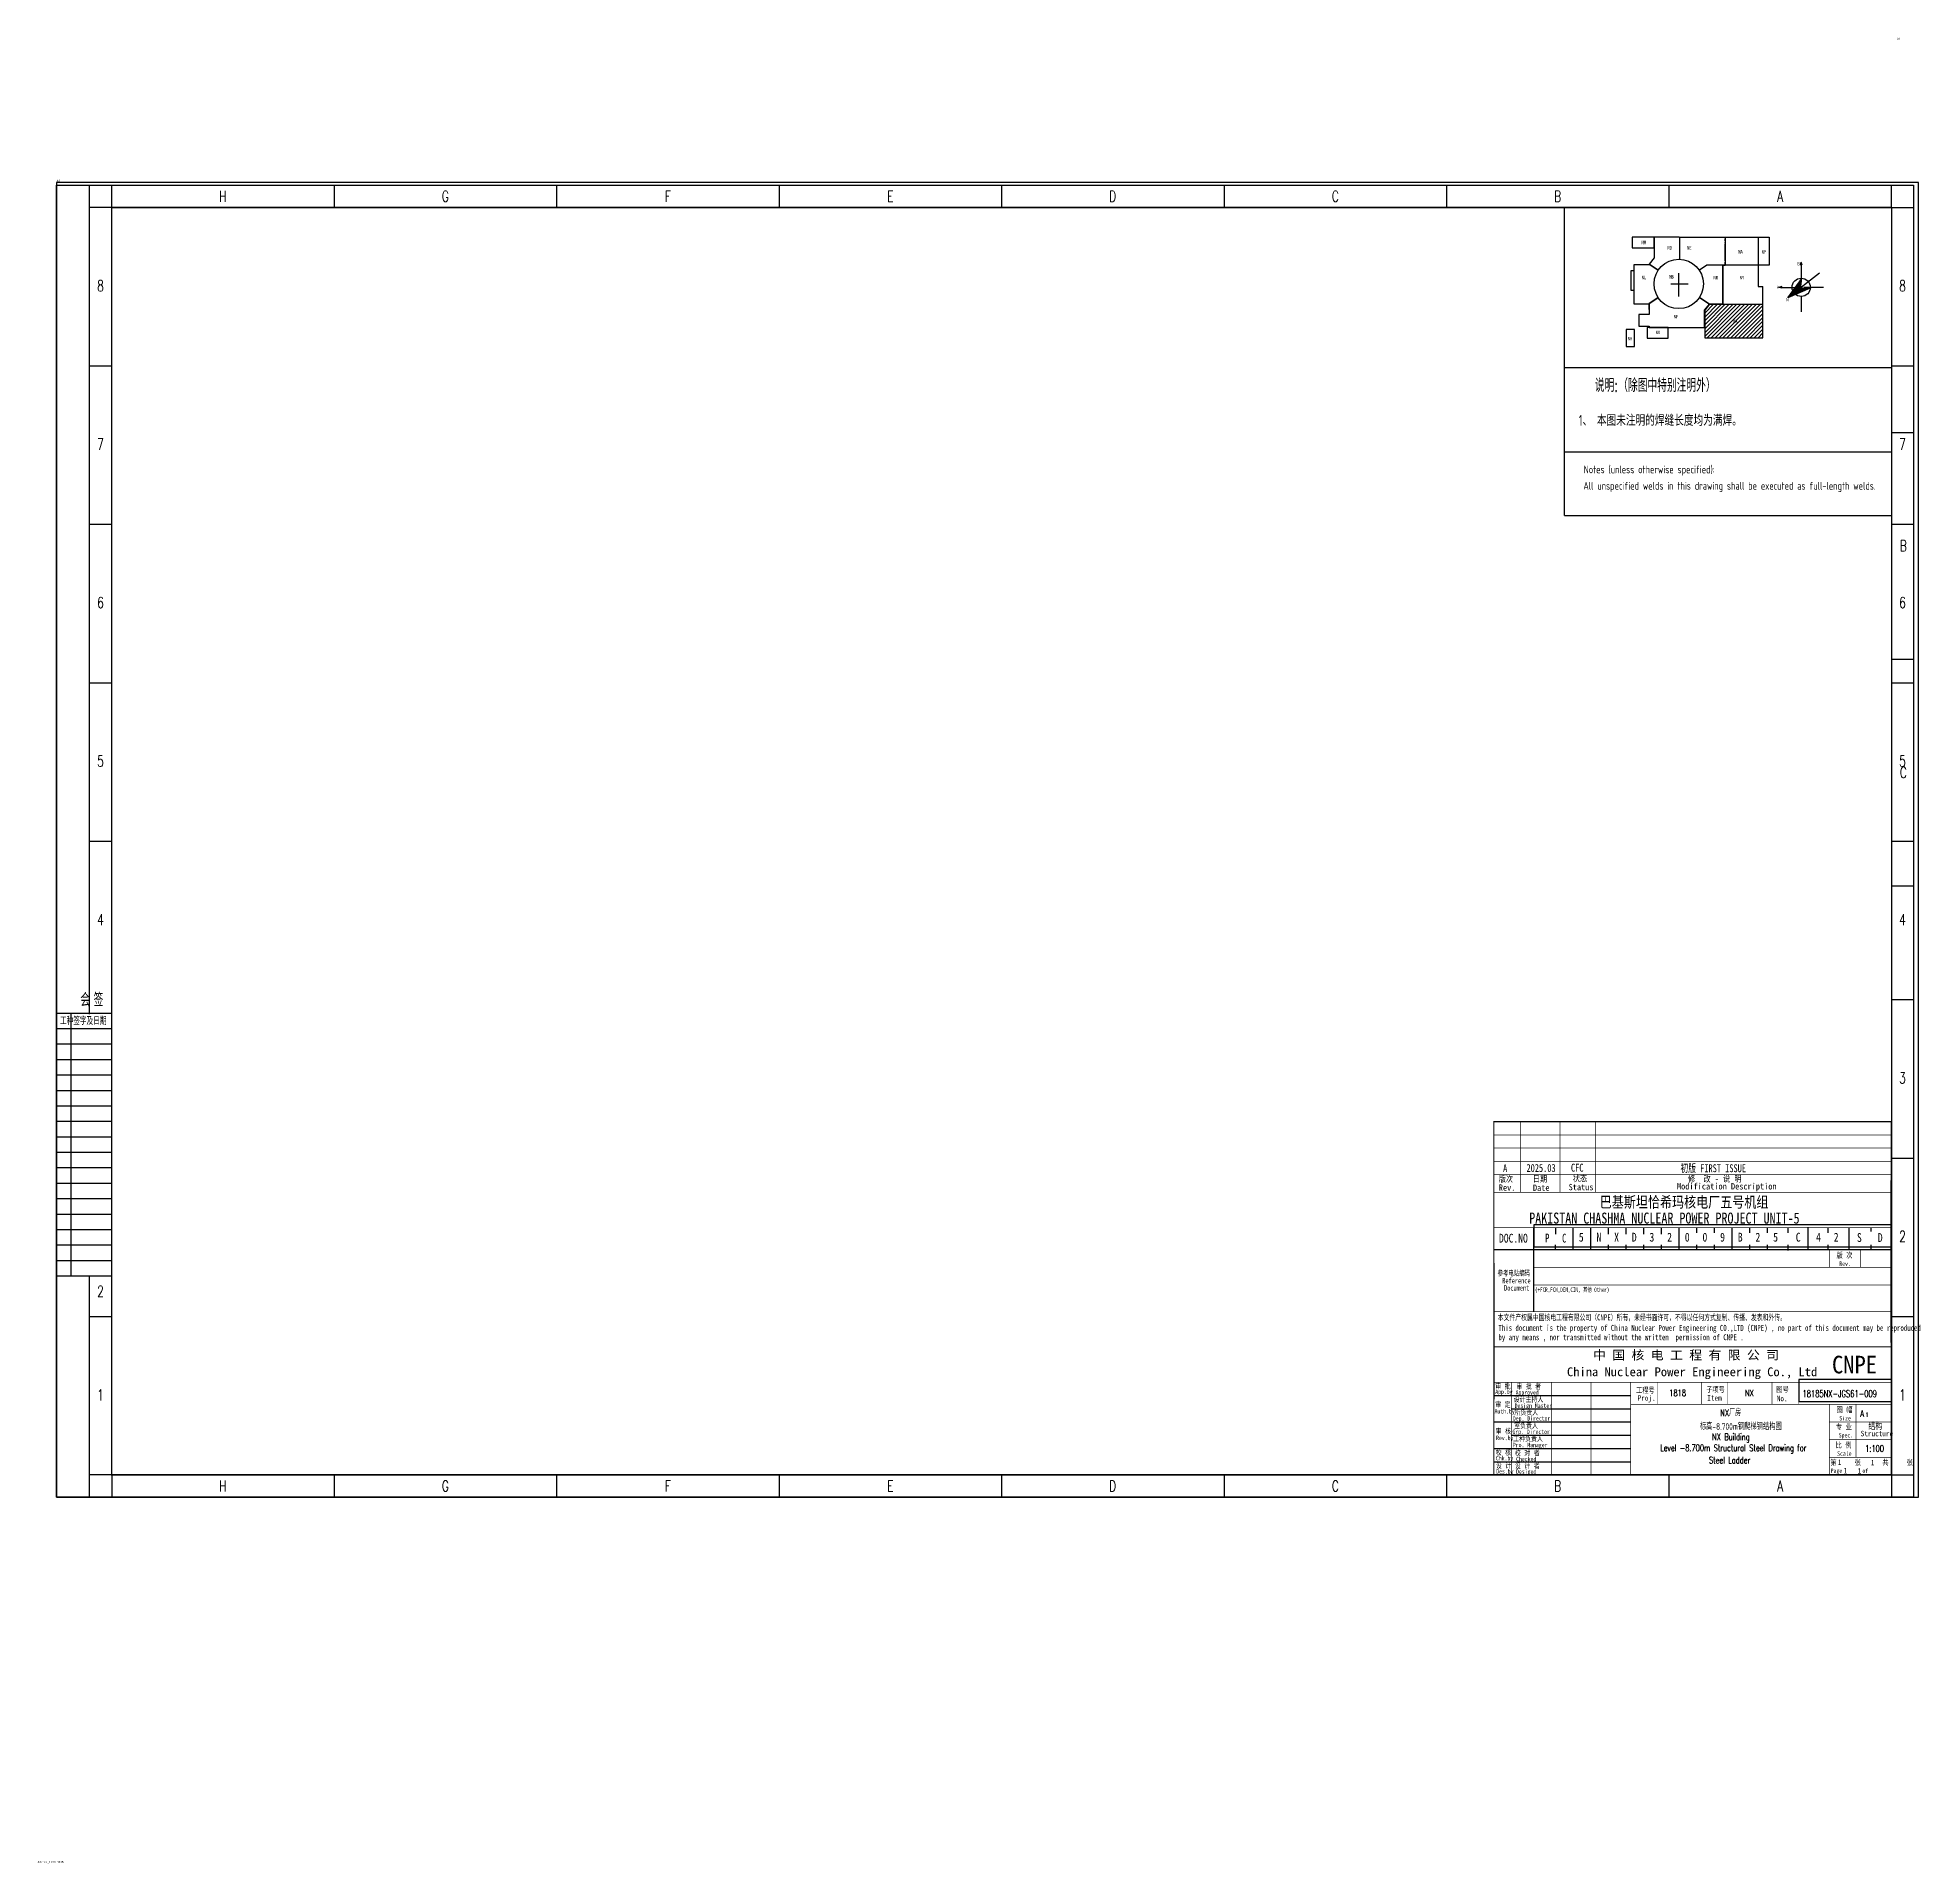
# Model space of a CAD drawing. Extents: x -110916 to 14423, y -159679 to 774005.
# Drawn here: x -103992 to -18819, y -26723 to 55952 of the extents above; entities that cross this region are included whole.
import ezdxf
from ezdxf.enums import TextEntityAlignment as Align

# ---------------------------------------------------------------- set-up
doc = ezdxf.new("R2010")
doc.units = 0
doc.linetypes.add('CENTER', pattern=[2, 1.25, -0.25, 0.25, -0.25])
doc.linetypes.add('CONTINOUS', pattern=[0])
doc.layers.get('0').update_dxf_attribs({"linetype": 'CONTINUOUS'})
for name, color, linetype in [('1', 1, 'CONTINUOUS'), ('C77(文本)', 3, 'CONTINUOUS'), ('DEN202303', 1, 'CONTINUOUS'), ('PUB_TEXT', 7, 'CONTINUOUS'), ('STEEL', 7, 'CONTINUOUS'), ('TK', 7, 'CONTINUOUS'), ('图框', 4, 'CONTINOUS'), ('土建', 4, 'CONTINUOUS'), ('房间号', 7, 'CONTINUOUS'), ('指北针', 3, 'CONTINUOUS'), ('文字 符号', 7, 'CONTINUOUS'), ('标注', 3, 'CONTINUOUS')]:
    doc.layers.add(name, color=color, linetype=linetype)
doc.layers.add('_TSZ_PLOT_MARK', color=1, linetype='CONTINUOUS', plot=False)
doc.styles.add('1', font='ROMANS', dxfattribs={"width": 0.7, "bigfont": 'HZTXT'})
doc.styles.add('_TSZ_PLOT_MARK', font='tssdeng.shx', dxfattribs={"width": 0.7, "bigfont": 'tssdchn.shx'})
doc.styles.add('bine', font='binee.shx', dxfattribs={"width": 0.7, "bigfont": 'binec.shx'})
doc.styles.add('CHINESE-3', font='romand.shx', dxfattribs={"width": 0.8, "bigfont": 'ochinese.shx'})
doc.styles.add('HZ', font='TXT.shx', dxfattribs={"width": 0.7, "bigfont": 'hz.shx'})
doc.styles.add('RH', font='romans.shx', dxfattribs={"width": 0.7, "bigfont": 'hz.shx'})
doc.styles.add('ROMAND', font='romand.shx', dxfattribs={"width": 0.7, "bigfont": 'ochinese.shx'})
doc.styles.add('TSSD_DIMENSION', font='tssdeng.shx', dxfattribs={"width": 0.7, "bigfont": 'Hztxt.shx'})
doc.styles.add('TSSD_Rein', font='Tssdeng.shx', dxfattribs={"width": 0.7, "bigfont": 'hztxt.shx'})
doc.styles.add('宋体', font='', dxfattribs={"width": 0.7})
doc.styles.add('汉字', font='STFANGSO.TTF', dxfattribs={"width": 0.8, "height": 4})
doc.styles.get('宋体').set_extended_font_data('SimSun')

# ---------------------------------------------------------------- blocks, each defined once
blk = doc.blocks.new('会签')
at = {"color": 0}
for p, q in [((3629.69, -1305.73), (3604.69, -1305.73)), ((3611.37, -1424.73), (3611.37, -1305.73)), ((3629.69, -1312.73), (3604.69, -1312.73)), ((3629.69, -1319.73), (3604.69, -1319.73)), ((3629.69, -1326.73), (3604.69, -1326.73)), ((3629.69, -1333.73), (3604.69, -1333.73)), ((3629.69, -1340.73), (3604.69, -1340.73)), ((3629.69, -1347.73), (3604.69, -1347.73)), ((3629.69, -1354.73), (3604.69, -1354.73)), ((3629.69, -1361.73), (3604.69, -1361.73)), ((3629.69, -1368.73), (3604.69, -1368.73)), ((3629.69, -1375.73), (3604.69, -1375.73)), ((3629.69, -1382.73), (3604.69, -1382.73)), ((3629.69, -1389.73), (3604.69, -1389.73)), ((3629.69, -1396.73), (3604.69, -1396.73)), ((3629.69, -1403.73), (3604.69, -1403.73)), ((3629.69, -1410.73), (3604.69, -1410.73)), ((3629.69, -1417.73), (3604.69, -1417.73)), ((3629.69, -1424.73), (3604.69, -1424.73))]:
    blk.add_line(p, q, dxfattribs=at)
at = {"color": 0, "style": 'bine', "width": 0.7}
for s, height, p in [('会 签  ', 6, (3622.23, -1302.52)), ('工种签字及日期', 3.3, (3616.78, -1310.89))]:
    blk.add_text(s, height=height, dxfattribs=at).set_placement(p, align=Align.CENTER)
blk = doc.blocks.new('tk1')
at = {"layer": '图框'}
for p, q in [((-831, 584), (10, 584)), ((-831, -10), (-831, 584)), ((-816, 208.63), (-816, 584)), ((-806, 574), (-806, 584)), ((-705.25, 584), (-705.25, 574)), ((-604.5, 584), (-604.5, 574)), ((-503.75, 584), (-503.75, 574)), ((-403, 584), (-403, 574)), ((-302.25, 584), (-302.25, 574)), ((-201.5, 584), (-201.5, 574)), ((-100.75, 584), (-100.75, 574)), ((0, 574), (0, 584)), ((10, 584), (10, -10)), ((-806, 574), (-816, 574)), ((0, 574), (10, 574)), ((-816, 502.25), (-806, 502.25)), ((0, 502.25), (10, 502.25)), ((-816, 430.5), (-806, 430.5)), ((0, 430.5), (10, 430.5)), ((-816, 358.75), (-806, 358.75)), ((0, 358.75), (10, 358.75)), ((-816, 287), (-806, 287)), ((0, 287), (0, 0)), ((0, 287), (0, 0)), ((0, 287), (0, 0)), ((0, 287), (0, 0)), ((0, 287), (10, 287)), ((0, 215.25), (10, 215.25)), ((0, 143.5), (10, 143.5)), ((-816, -10), (-816, 89.94)), ((-816, 71.75), (-806, 71.75)), ((0, 71.75), (10, 71.75)), ((-806, 0), (-816, 0)), ((-806, 0), (-806, -10)), ((-705.25, 0), (-705.25, -10)), ((-604.5, 0), (-604.5, -10)), ((-503.75, 0), (-503.75, -10)), ((-403, 0), (-403, -10)), ((-302.25, 0), (-302.25, -10)), ((-201.5, 0), (-201.5, -10)), ((-201.5, 0), (-201.5, -10)), ((-100.75, 0), (-100.75, -10)), ((0, 0), (0, -10)), ((0, 0), (10, 0)), ((10, -10), (-831, -10))]:
    blk.add_line(p, q, dxfattribs=at)
at = {"layer": '图框', "color": 1}
for p, q in [((-806, 574), (0, 574)), ((-806, 0), (-806, 574)), ((0, 574), (0, 0)), ((0, 0), (-806, 0))]:
    blk.add_line(p, q, dxfattribs=at)
at = {"color": 0}
blk.add_blockref('会签', (-4435.65, 1514.73), dxfattribs=at)
at = {"layer": '图框', "style": 'HZ', "width": 0.7}
for s, p in [('H', (-755.63, 576.5)), ('G', (-654.88, 576.5)), ('F', (-554.13, 576.5)), ('E', (-453.38, 576.5)), ('D', (-352.63, 576.5)), ('C', (-251.88, 576.5)), ('B', (-151.13, 576.5)), ('A', (-50.38, 576.5)), ('8', (-811.04, 536.01)), ('8', (4.96, 536.01)), ('7', (-811.04, 464.26)), ('7', (4.96, 464.26)), ('6', (-811.04, 392.51)), ('6', (4.96, 392.51)), ('5', (-811.04, 320.76)), ('5', (4.96, 320.76)), ('4', (-811.04, 249.01)), ('4', (4.96, 249.01)), ('3', (4.96, 177.26)), ('2', (4.96, 105.51)), ('2', (-811.04, 80.69)), ('1', (-811.04, 33.76)), ('1', (4.96, 33.76)), ('H', (-755.63, -7.5)), ('G', (-654.88, -7.5)), ('F', (-554.13, -7.5)), ('E', (-453.38, -7.5)), ('D', (-352.63, -7.5)), ('C', (-251.88, -7.5)), ('B', (-151.13, -7.5)), ('A', (-50.38, -7.5))]:
    blk.add_text(s, height=5, dxfattribs=at).set_placement(p, align=Align.CENTER)
blk = doc.blocks.new('B202491810562')
at = {"layer": '房间号', "linetype": 'ByBlock', "ltscale": 1000}
h = blk.add_hatch(dxfattribs=at)
h.set_pattern_fill('ANSI31', color=256, scale=1000)
h.set_pattern_definition([(45, (-159094.41, 72680.96), (-88.38835, 88.38835), [])])
h.paths.add_polyline_path([(6193, 1904), (4379, 1904), (3769, 1904), (3554, 1644), (3554, 384), (6193, 384)])
h.paths.add_polyline_path([(4808, 1010), (4808, 1278), (5130, 1278), (5130, 1010)], flags=24)
at = {"linetype": 'CENTER', "ltscale": 1500}
for p, q in [((2014, 2828), (2809, 2828)), ((2379, 2258), (2379, 3311))]:
    blk.add_line(p, q, dxfattribs=at)
at = {"layer": '土建', "color": 1, "linetype": 'ByBlock'}
for p, q in [((270, 4948), (270, 4468)), ((1267, 4948), (270, 4948)), ((270, 4468), (1267, 4468)), ((1267, 4468), (1267, 4948)), ((2399, 4948), (1271, 4948)), ((1271, 4948), (1271, 4003)), ((2399, 4948), (4487, 4948)), ((2425, 3946), (2425, 4948)), ((4487, 4948), (4487, 3676)), ((4487, 4785), (4487, 4876)), ((4487, 4696), (4487, 4725)), ((4487, 3879), (4487, 4648)), ((4491, 4948), (5977, 4948)), ((4491, 3676), (4491, 4948)), ((5977, 4948), (5977, 3676)), ((5977, 4948), (6473, 4948)), ((5977, 4948), (5977, 3676)), ((6473, 4948), (6473, 3676)), ((351, 3424), (211, 3424)), ((211, 3424), (211, 2542)), ((1073, 3692), (351, 3692)), ((351, 3692), (351, 1932)), ((1447, 3450), (1040, 3719)), ((1271, 4003), (1041, 3719)), ((1041, 3719), (1446, 3449)), ((1446, 3449), (1073, 3692)), ((3653, 3676), (3311, 3449)), ((3642, 3669), (3311, 3450)), ((3654, 3672), (3316, 3448)), ((4487, 3676), (3653, 3676)), ((4375, 3672), (3654, 3672)), ((4375, 1908), (4375, 3672)), ((4375, 3672), (4375, 1908)), ((5977, 3672), (4379, 3672)), ((4379, 3672), (4379, 1908)), ((4523, 3672), (4407, 3672)), ((4415, 3676), (4487, 3676)), ((4487, 3676), (4487, 3819)), ((5977, 3676), (4491, 3676)), ((6473, 3676), (5977, 3676)), ((5977, 3672), (5977, 2714)), ((4375, 2924), (4375, 1908)), ((5977, 2714), (6193, 2714)), ((6193, 1908), (6193, 2714)), ((211, 2542), (351, 2542)), ((351, 1932), (1025, 1932)), ((1025, 1932), (1442, 2208)), ((1045, 1939), (1043, 1444)), ((1448, 2206), (1045, 1939)), ((1045, 1668), (1045, 1939)), ((3763, 1907), (3311, 2208)), ((3763, 1907), (3311, 2207)), ((3316, 2208), (3769, 1908)), ((3550, 1645), (3763, 1907)), ((3769, 1904), (3554, 1644)), ((3769, 1908), (4375, 1908)), ((4375, 1904), (3769, 1904)), ((4375, 1904), (4379, 1904)), ((4379, 1908), (6193, 1908)), ((4379, 1904), (6193, 1904)), ((6193, 384), (6193, 1904)), ((1043, 1444), (577, 1444)), ((577, 1444), (577, 916)), ((577, 916), (1041, 916)), ((942, 852), (942, 372)), ((1897, 852), (942, 852)), ((1041, 916), (1041, 856)), ((1041, 856), (3550, 856)), ((1897, 372), (1897, 852)), ((1897, 372), (1897, 852)), ((3550, 856), (3550, 1645)), ((3554, 1644), (3554, 384)), ((376, 764), (0, 764)), ((0, 764), (0, 0)), ((0, 0), (376, 0)), ((376, 0), (376, 764)), ((942, 372), (1897, 372)), ((3554, 384), (6193, 384))]:
    blk.add_line(p, q, dxfattribs=at)
at = {"layer": '土建', "color": 3, "linetype": 'ByBlock'}
for p, q in [((7924, 3717), (7924, 2907)), ((6998, 2673), (7924, 2672)), ((8759, 3310), (7315, 2205)), ((8939, 2672), (8042, 2672)), ((7924, 2259), (7924, 1570))]:
    blk.add_line(p, q, dxfattribs=at)
blk.add_lwpolyline([(8336, 2632), (7315, 2205), (7968, 3083)], dxfattribs=at)
at = {"layer": '土建', "color": 1, "linetype": 'ByBlock'}
blk.add_circle((2379, 2828), 1119, dxfattribs=at)
at = {"layer": '土建', "color": 3, "linetype": 'ByBlock'}
blk.add_circle((7924, 2672), 414, dxfattribs=at)
blk.add_point((7690, 2656), dxfattribs=at)
blk.add_point((7690, 2656), dxfattribs=at)
for points in [[(7968, 3083), (7315, 2205), (7925, 2672)], [(7925, 2672), (8336, 2632), (7315, 2205)]]:
    blk.add_solid(points, dxfattribs=at)
at = {"layer": '指北针'}
for p, q in [((7888, 3681), (7924, 3813)), ((7961, 3681), (7924, 3813)), ((7049, 2709), (6917, 2673)), ((7049, 2636), (6917, 2673))]:
    blk.add_line(p, q, dxfattribs=at)
for points in [[(7924, 3717), (7888, 3681), (7924, 3813)], [(7961, 3681), (7924, 3813), (7924, 3717)], [(7013, 2673), (7049, 2709), (6917, 2673)], [(7049, 2636), (6917, 2673), (7013, 2673)]]:
    blk.add_solid(points, dxfattribs=at)
at = {"color": 0, "linetype": 'ByBlock', "width": 0.8}
for s, p in [('NU', (691, 4623)), ('ND', (1867, 4382)), ('NE', (2752, 4382)), ('NA', (5068, 4203)), ('NP', (6129, 4203)), ('NL', (696, 3042)), ('NB', (1944, 3068)), ('NR', (3952, 3032)), ('NY', (5137, 3032)), ('NF', (2150, 1263)), ('NX', (4841, 1064)), ('NH', (68, 267)), ('NV', (1328, 554))]:
    blk.add_text(s, height=160, dxfattribs=at).set_placement(p)
at = {"layer": '指北针', "style": 'TSSD_DIMENSION', "width": 0.7}
for s, p in [('B', (7753, 3668)), ('A', (6814, 2607)), ('N', (7244, 2033))]:
    blk.add_text(s, height=150, dxfattribs=at).set_placement(p)

msp = doc.modelspace()

# ---------------------------------------------------------------- linework, layer by layer
at = {"color": 1}
for p, q in [((-34852, 34318), (-34852, 48266)), ((-34852, 41021), (-20038, 41021)), ((-34852, 37189), (-20038, 37189)), ((-34852, 34318), (-20038, 34318))]:
    msp.add_line(p, q, dxfattribs=at)
at = {"color": 4, "linetype": 'Continuous'}
msp.add_line((-36246, 2066), (-36246, -1734), dxfattribs=at)
at = {"color": 4}
msp.add_line((-35246, 2066), (-35246, 1766), dxfattribs=at)
at = {"flags": 128}
for points in [[(-20038, 38073), (-19038, 38073)], [(-20038, 27811), (-19038, 27811)], [(-20038, 17548), (-19038, 17548)]]:
    msp.add_lwpolyline(points, dxfattribs=at)
at = {"layer": '1', "color": 4}
for p, q in [((-20078, 4202), (-20078, 4202)), ((-20078, 4202), (-20078, 4202)), ((-20078, 4202), (-20078, 4202)), ((-20078, 4202), (-20078, 4202)), ((-20078, 4202), (-20078, 4202)), ((-20078, 4202), (-20078, 4202)), ((-20078, 4202), (-20078, 4202)), ((-20078, 4202), (-20078, 4202)), ((-20046, -3129), (-20046, 4202)), ((-20046, -3129), (-20046, 4202)), ((-20075, 2690), (-20075, 2690)), ((-20075, 2690), (-20075, 2690)), ((-20075, 2690), (-20075, 2690)), ((-20075, 2690), (-20075, 2690)), ((-35246, 1966), (-35246, 1966)), ((-34446, 1066), (-34446, 2066)), ((-33646, 1066), (-33646, 2066)), ((-32846, 1766), (-32846, 2066)), ((-32046, 1766), (-32046, 2066)), ((-31246, 1766), (-31246, 2066)), ((-30446, 1766), (-30446, 2066)), ((-29646, 1066), (-29646, 2066)), ((-28846, 1837), (-28846, 2066)), ((-28046, 1837), (-28046, 2066)), ((-27246, 1066), (-27246, 2066)), ((-26446, 1837), (-26446, 2066)), ((-25646, 1837), (-25646, 2066)), ((-24709, 1837), (-24709, 2066)), ((-23809, 1087), (-23809, 2087)), ((-22909, 1837), (-22909, 2037)), ((-21959, 1066), (-21959, 2066)), ((-20959, 1887), (-20959, 2076)), ((-20046, 1066), (-38046, 1066)), ((-35246, 1066), (-35246, 1287)), ((-32846, 1066), (-32846, 1287)), ((-32046, 1066), (-32046, 1287)), ((-31246, 1066), (-31246, 1287)), ((-30446, 1066), (-30446, 1287)), ((-28846, 1066), (-28846, 1287)), ((-28046, 1066), (-28046, 1287)), ((-26446, 1066), (-26446, 1287)), ((-25646, 1066), (-25646, 1287)), ((-24709, 1037), (-24709, 1287)), ((-22909, 1087), (-22909, 1287)), ((-20959, 1087), (-20959, 1287)), ((-38046, -5534), (-31846, -5534)), ((-38046, -6734), (-31846, -6734)), ((-37246, -6134), (-31846, -6134)), ((-37246, -7334), (-31846, -7334)), ((-38046, -7934), (-31846, -7934)), ((-38046, -8534), (-31846, -8534)), ((-20046, -9134), (-38046, -9134)), ((-20046, -9134), (-38046, -9134)), ((-20046, -9134), (-38046, -9134)), ((-20046, -9134), (-38046, -9134)), ((-20046, -9134), (-38046, -9134)), ((-20046, -9134), (-38046, -9134))]:
    msp.add_line(p, q, dxfattribs=at)
at = {"layer": '1', "color": 4, "ltscale": 0.8}
msp.add_line((-38046, 455), (-38046, -5695), dxfattribs=at)
at = {"layer": '1', "color": 4, "const_width": 50}
for points in [[(-38046, -9134), (-20046, -9134), (-20046, 6866), (-38046, 6866)], [(-38046, -3334), (-20046, -3334), (-20046, -9134), (-38046, -9134)]]:
    msp.add_lwpolyline(points, close=True, dxfattribs=at)
at = {"layer": '1', "color": 4}
for points, const_width in [([(-36846, 6866), (-36846, 3666)], 30), ([(-35046, 6866), (-35046, 3666)], 30), ([(-33446, 6866), (-33446, 3666)], 30), ([(-38046, 6266), (-20046, 6266)], 30), ([(-38046, 5666), (-20046, 5666)], 30), ([(-38046, 5066), (-20046, 5066)], 30), ([(-38046, 4466), (-20046, 4466)], 30), ([(-38046, 3666), (-20046, 3666)], 30), ([(-38046, 2066), (-20046, 2066)], 30), ([(-36246, 2066), (-36246, -1734)], 30), ([(-38046, 1066), (-20046, 1066)], 30), ([(-22846, 1066), (-22846, 266)], 30), ([(-21446, 1066), (-21446, 266)], 30), ([(-36246, 266), (-20046, 266)], 30), ([(-36246, -534), (-20046, -534)], 30), ([(-38046, -1734), (-20046, -1734)], 30), ([(-38046, -4934), (-20046, -4934)], 30), ([(-37246, -4934), (-37246, -9134)], 30), ([(-37246, -4934), (-37246, -9134)], 30), ([(-35446, -4934), (-35446, -9134)], 30), ([(-33646, -4934), (-33646, -9134)], 30), ([(-31846, -4934), (-31846, -9134)], 30), ([(-30646, -4934), (-30646, -5934)], 25), ([(-28646, -4934), (-28646, -5934)], 25), ([(-27446, -4934), (-27446, -5934)], 25), ([(-25446, -4934), (-25446, -5934)], 25), ([(-24246, -4934), (-24246, -5934)], 25), ([(-31846, -5934), (-20046, -5934)], 30), ([(-22846, -5934), (-22846, -9134)], 30), ([(-21646, -5934), (-21646, -8334)], 25), ([(-20046, -6734), (-22846, -6734)], 25), ([(-20046, -7534), (-22846, -7534)], 25), ([(-20046, -8334), (-22846, -8334)], 25)]:
    msp.add_lwpolyline(points, dxfattribs=dict(at, const_width=const_width))
at = {"layer": '_TSZ_PLOT_MARK'}
for points in [[(-103138, -10134), (-18819, -10134), (-18819, 49393), (-103138, 49393)], [(-103138, -10134), (-18819, -10134), (-18819, 49393), (-103138, 49393)], [(-36238, 1193), (-20038, 1193), (-20038, 2193), (-36238, 2193)], [(-36238, 1193), (-20038, 1193), (-20038, 2193), (-36238, 2193)], [(-24238, -5807), (-20038, -5807), (-20038, -4807), (-24238, -4807)], [(-24238, -5807), (-20038, -5807), (-20038, -4807), (-24238, -4807)]]:
    msp.add_lwpolyline(points, close=True, dxfattribs=at)
at = {"layer": 'STEEL', "ltscale": 0.1, "const_width": 50}
msp.add_lwpolyline([(-20038, 48266), (-20038, -9134), (-100638, -9134), (-100638, 48266)], close=True, dxfattribs=at)
at = {"layer": '图框', "color": 4}
msp.add_line((-20046, -9134), (-38046, -9134), dxfattribs=at)
msp.add_line((-20046, -9134), (-38046, -9134), dxfattribs=at)
msp.add_line((-20046, -9134), (-38046, -9134), dxfattribs=at)
msp.add_line((-20046, -9134), (-38046, -9134), dxfattribs=at)

# ---------------------------------------------------------------- block references
at = {"linetype": 'Continuous', "xscale": 100, "yscale": 100, "zscale": 100}
msp.add_blockref('tk1', (-20038, -9134), dxfattribs=at)
at = {"layer": 'DEN202303'}
msp.add_blockref('B202491810562', (-32049, 41971, 0), dxfattribs=at)

# ---------------------------------------------------------------- texts
at = {"color": 0, "style": 'HZ', "width": 0.7}
for s, p in [('B', (-19652, 32691)), ('C', (-19652, 22429))]:
    msp.add_text(s, height=500, dxfattribs=at).set_placement(p)
at = {"color": 4, "linetype": 'Continuous', "style": '宋体', "width": 0.8}
for s, p in [('巴基斯坦恰希玛核电厂五号机组', (-33249, 2973)), ('PAKISTAN CHASHMA NUCLEAR POWER PROJECT UNIT-5', (-36444, 2247))]:
    msp.add_text(s, height=500, dxfattribs=at).set_placement(p)
for s, p in [('5', (-34196, 1313)), ('N', (-33396, 1313)), ('X', (-32596, 1313)), ('D', (-31796, 1313)), ('3', (-30996, 1313)), ('2', (-30196, 1313)), ('0', (-29396, 1313)), ('B', (-26996, 1313)), ('2', (-26196, 1313)), ('5', (-25396, 1313)), ('C', (-24371, 1313)), ('4', (-23451, 1313)), ('2', (-22651, 1313)), ('S', (-21599, 1296)), ('D', (-20656, 1296))]:
    msp.add_text(s, height=400, dxfattribs=at).set_placement(p, align=Align.BOTTOM_LEFT)
at = {"color": 2, "linetype": 'Continuous', "style": '宋体', "width": 0.8}
for s, p in [('0', (-28596, 1313)), ('9', (-27796, 1313))]:
    msp.add_text(s, height=400, dxfattribs=at).set_placement(p, align=Align.BOTTOM_LEFT)
at = {"color": 4, "linetype": 'Continuous', "char_height": 400, "attachment_point": 5, "style": '宋体'}
for s, width, insert in [('P', 577.48, (-35625, 1594)), ('C', 676.01, (-34859, 1587))]:
    msp.add_mtext_dynamic_manual_height_columns(s, width=width, gutter_width=100, heights=[0], dxfattribs=dict(at, insert=insert))
at = {"layer": '1', "color": 4}
for s, height, style, width, p in [('版次', 288, '汉字', 0.8, (-37820, 4132)), ('A', 360, '宋体', 0.7, (-37627, 4578)), ('2025.03', 360, '宋体', 0.7, (-36567, 4587)), ('日期 ', 288, '汉字', 0.8, (-36276, 4132)), ('CFC', 360, '宋体', 0.7, (-34553, 4600)), ('状态', 288, '汉字', 0.8, (-34467, 4153)), ('初版 FIRST ISSUE', 360, '宋体', 0.7, (-29595, 4575)), ('修  改 - 说 明', 288, '汉字', 0.8, (-29253, 4137)), ('Rev.', 288, '汉字', 0.8, (-37820, 3735)), ('Date', 288, '汉字', 0.8, (-36276, 3729)), ('Status', 288, '汉字', 0.8, (-34659, 3757)), ('Modification Description', 288, '汉字', 0.8, (-29753, 3794)), ('DOC.NO', 400, '宋体', 0.8, (-37811, 1387)), ('版 次', 250, '汉字', 0.8, (-22526, 693)), ('Rev.', 200, '汉字', 0.8, (-22401, 333)), ('审 批', 240, '汉字', 0.8, (-37981, -5233)), ('审 批 者', 240, '汉字', 0.8, (-37024, -5241)), ('App.by', 200, '汉字', 0.8, (-37979, -5466)), ('审 定', 240, '汉字', 0.8, (-37985, -6062)), ('设计主持人', 240, '汉字', 0.8, (-37147, -5830)), ('Design Master', 200, '汉字', 0.8, (-37103, -6098)), ('Approved', 200, '汉字', 0.8, (-37056, -5500)), ('Proj.', 250, '汉字', 0.8, (-31536, -5773)), ('Item', 250, '汉字', 0.8, (-28379, -5770)), ('No.', 250, '汉字', 0.8, (-25231, -5798)), ('Auth.by', 200, '汉字', 0.8, (-38013, -6350)), ('Dep. Director', 200, '汉字', 0.8, (-37184, -6674)), ('室负责人', 240, '汉字', 0.8, (-37125, -7020)), ('所负责人', 240, '汉字', 0.8, (-37114, -6417)), ('专 业', 250, '汉字', 0.8, (-22554, -7076)), ('图 幅', 250, '汉字', 0.8, (-22526, -6307)), ('Size', 200, '汉字', 0.8, (-22401, -6667)), ('审 核', 240, '汉字', 0.8, (-37962, -7268)), ('Rev.by', 200, '汉字', 0.8, (-37944, -7556)), ('Grp. Director', 200, '汉字', 0.8, (-37203, -7276)), ('工种负责人', 240, '汉字', 0.8, (-37169, -7610)), ('比 例', 250, '汉字', 0.8, (-22567, -7905)), ('Spec.', 200, '汉字', 0.8, (-22428, -7436)), ('Structure', 250, '汉字', 0.8, (-21431, -7384)), ('校 核', 240, '汉字', 0.8, (-37961, -8231)), ('Chk.by', 200, '汉字', 0.8, (-37951, -8476)), ('Pro. Manager', 200, '汉字', 0.8, (-37183, -7876)), ('校 对 者', 240, '汉字', 0.8, (-37093, -8255)), ('Checked', 200, '汉字', 0.8, (-37036, -8512)), ('第     张      共     张', 250, '汉字', 0.8, (-22807, -8690)), ('Scale', 200, '汉字', 0.8, (-22498, -8265)), ('1', 250, '汉字', 0.8, (-22467, -8679)), ('1', 250, '汉字', 0.8, (-20972, -8694)), ('设 计', 240, '汉字', 0.8, (-37953, -8825)), ('Des.by', 200, '汉字', 0.8, (-37937, -9070)), ('设 计 者', 240, '汉字', 0.8, (-37093, -8840)), ('Desiged', 200, '汉字', 0.8, (-37040, -9082)), ('Page       of  ', 200, '汉字', 0.8, (-22791, -9045)), ('1', 250, '汉字', 0.8, (-22206, -9068)), ('1', 250, '汉字', 0.8, (-21568, -9078))]:
    msp.add_text(s, height=height, dxfattribs=dict(at, style=style, width=width)).set_placement(p)
at = {"layer": '1', "color": 4, "ltscale": 0.8}
for s, height, style, width, p in [('参考电站编码', 250, '宋体', 0.7, (-37876, -113)), ('Reference', 250, '宋体', 0.7, (-37665, -459)), ('Document', 250, '宋体', 0.7, (-37581, -789)), ('(+FCR,FCN,DEN,CIN, 其他 Other)', 200, '宋体', 0.7, (-36179, -845)), ('本文件产权属中国核电工程有限公司（CNPE）所有，未经书面许可，不得以任何方式复制、传播、发表和外传。', 270, '宋体', 0.7, (-37868, -2134)), ('This document is the property of China Nuclear Power Engineering CO.,LTD (CNPE) , no part of this document may be reproduced ', 270, '宋体', 0.7, (-37837, -2608)), ('by any means , nor transmitted without the written  permission of CNPE .', 270, '宋体', 0.7, (-37837, -3032)), ('工程号', 250, '汉字', 0.8, (-31604, -5422)), ('子项号', 250, '汉字', 0.8, (-28424, -5390)), ('图号', 250, '汉字', 0.8, (-25253, -5383))]:
    msp.add_text(s, height=height, dxfattribs=dict(at, style=style, width=width)).set_placement(p)
at = {"layer": '1', "color": 4, "style": '宋体'}
for s, width, p, p2 in [('China Nuclear Power Engineering Co., Ltd', 0.990448, (-34732, -4663), (-23400, -4663)), ('中 国 核 电 工 程 有 限 公 司', 1.015354, (-33554, -3908), (-25131, -3908))]:
    msp.add_text(s, height=400, dxfattribs=dict(at, width=width)).set_placement(p, p2, align=Align.FIT)
at = {"layer": '_TSZ_PLOT_MARK', "style": '_TSZ_PLOT_MARK'}
for s, p in [('A1', (-19793, 55822)), ('A1', (-103138, 49393)), ('A1', (-103138, 49393)), ('A1+1/4_1:100-1818', (-103999, -26743)), ('A1+1/4_1:100-1818', (-103999, -26743))]:
    msp.add_text(s, height=100, dxfattribs=at).set_placement(p, align=Align.BOTTOM_LEFT)
at = {"layer": 'C77(文本)', "color": 7, "linetype": 'Continuous', "style": '1', "width": 0.7}
msp.add_text('说明:（除图中特别注明外）', height=600, dxfattribs=at).set_placement((-33473, 39909))
at = {"layer": 'C77(文本)', "style": 'TSSD_Rein', "width": 0.7}
for s, p in [(' Notes (unless otherwise specified):   ', (-34153, 36224)), ('All unspecified welds in this drawing shall be executed as full-length welds.', (-33990, 35483))]:
    msp.add_text(s, height=350, dxfattribs=at).set_placement(p)
at = {"layer": 'PUB_TEXT', "color": 4, "style": '宋体', "width": 0.891618}
msp.add_text('CNPE', height=800, dxfattribs=at).set_placement((-22731, -4536), (-20691, -4536), align=Align.FIT)
at = {"layer": 'TK', "color": 4}
for s, style, width, p in [('1818', 'ROMAND', 0.7, (-30101, -5572)), ('NX', 'ROMAND', 0.7, (-26672, -5572)), ('结构', 'CHINESE-3', 0.8, (-21082, -7091))]:
    msp.add_text(s, height=300, dxfattribs=dict(at, style=style, width=width)).set_placement(p)
at = {"layer": 'TK', "color": 3, "style": 'TSSD_Rein', "width": 0.7}
msp.add_text('标高-8.700m钢爬梯钢结构图', height=300, dxfattribs=at).set_placement((-28713, -7090))
at = {"layer": 'TK', "color": 2, "style": 'RH', "width": 0.7}
for s, p in [('NX厂房', (-27793, -6465)), ('NX Building', (-28159, -7558)), ('Level -8.700m Structural Steel Drawing for', (-30510, -8059)), (' Steel Ladder', (-28455, -8614))]:
    msp.add_text(s, height=300, dxfattribs=at).set_placement(p)
at = {"layer": 'TK', "color": 0, "style": 'ROMAND', "width": 0.7}
for s, height, p in [('A ', 300, (-21455, -6506)), ('1', 200, (-21219, -6506))]:
    msp.add_text(s, height=height, dxfattribs=at).set_placement(p)
at = {"layer": 'TK', "style": 'ROMAND', "width": 0.7}
msp.add_text('1:100', height=300, dxfattribs=at).set_placement((-21231, -8087))
at = {"layer": '文字 符号', "style": 'TSSD_Rein', "width": 0.7}
msp.add_text('1、 本图未注明的焊缝长度均为满焊。', height=500, dxfattribs=at).set_placement((-34195, 38372))
at = {"layer": '标注', "color": 4, "ltscale": 0.001, "style": 'ROMAND', "width": 0.7}
msp.add_text('18185NX-JGS61-009', height=320, dxfattribs=at).set_placement((-24067, -5614))

doc.saveas('drawing.dxf')
